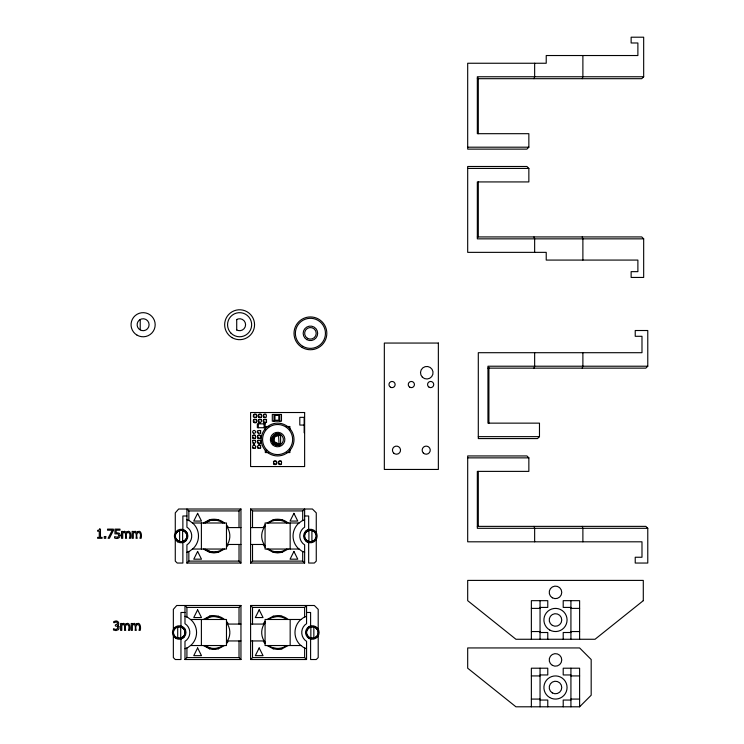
<?xml version="1.0" encoding="UTF-8"?>
<svg xmlns="http://www.w3.org/2000/svg" width="744" height="744" viewBox="0 0 744 744"><rect width="100%" height="100%" fill="white"/><g stroke="black" fill="none" stroke-linecap="round" stroke-linejoin="round"><path stroke-width="1.12" d="M173.352 629.126L173.352 609.355L176.728 605.495L240.954 605.495L240.954 659.519L184.986 659.519L184.986 641.328L186.707 640.007A10.611 10.611 0 0 0 186.707 625.006L184.986 623.686L184.986 605.495L186.921 607.42L239.019 607.42L240.954 605.495M175.277 532.648L175.277 512.867L178.653 509.008L240.954 509.008L240.954 563.041L186.921 563.041L186.921 544.841L188.632 543.529A10.611 10.611 0 0 0 188.632 528.519L186.921 527.198L186.921 509.008L188.846 510.933L239.019 510.933L240.954 509.008M274.899 442.252L273.522 443.629L274.285 441.462L272.602 442.429L273.904 440.532L272.025 441.034L273.773 439.537L272.025 438.039L273.904 438.542L272.602 436.644L274.285 437.621L273.522 435.445L274.899 436.821L274.722 434.524L275.689 436.207L276.117 433.947A5.785 5.785 0 0 1 283.204 441.034A5.785 5.785 0 0 1 273.522 443.629A5.785 5.785 0 0 1 276.117 433.947L276.619 435.826L277.614 433.752L277.614 435.696L279.112 433.947L278.582 435.826L279.112 445.135L277.614 443.377L277.614 445.331L276.619 443.247L276.117 445.135L275.689 442.866L274.722 444.549C268.138 441.08 274.211 430.562 280.507 434.524L278.582 435.826C274.982 434.71 272.118 439.723 274.899 442.252L274.722 444.549L276.117 445.135L280.507 444.549L274.852 442.224M203.41 549.044L209.566 552.336L209.687 551.862L213.937 552.429L218.178 551.862L218.308 552.336L224.456 549.044M218.308 519.712L209.687 520.177L209.566 519.712C214.681 518.531 220.447 519.461 224.456 522.995M203.41 645.532L209.566 648.815L209.687 648.35L213.937 648.908L218.178 648.35L218.308 648.815L224.456 645.532M218.308 616.199L218.178 616.664L209.566 616.199C214.681 615.009 220.447 615.948 224.456 619.482M281.985 552.336L277.614 552.904L273.243 552.336L273.364 551.862L281.985 552.336L288.133 549.044M281.985 519.712L281.855 520.177L273.243 519.712C278.358 518.531 284.124 519.461 288.133 522.995M281.985 648.815L277.614 649.391L273.243 648.815L273.364 648.35L281.985 648.815L288.133 645.532M281.985 616.199L273.364 616.664L273.243 616.199C278.358 615.009 284.124 615.948 288.133 619.482M533.969 78.687L534.648 76.762L534.648 63.249M582.208 78.687L582.887 76.762L582.887 55.53M533.969 368.141L534.648 366.215L534.648 352.703M582.208 368.141L582.887 366.215L582.887 352.703M176.114 533.132C178.142 529.356 184.112 529.356 186.14 533.132M176.114 538.916C178.142 542.683 184.112 542.683 186.14 538.916M226.474 545.603L227.72 543.985A15.922 15.922 0 0 0 227.72 528.063L226.474 526.445M226.474 547.175L228.557 544.469L240.954 544.469M174.189 629.61C176.216 625.844 182.187 625.844 184.214 629.61M265.069 524.873L262.995 527.58L250.598 527.58M265.069 526.445L263.822 528.063A15.922 15.922 0 0 0 263.822 543.985L265.069 545.603M305.403 533.132C307.43 529.356 313.401 529.356 315.428 533.132M226.474 642.091L227.72 640.463A15.922 15.922 0 0 0 227.72 624.551L226.474 622.923M226.474 643.662L228.557 640.947L240.954 640.947M305.403 538.916C307.43 542.683 313.401 542.683 315.428 538.916M265.069 621.352L262.995 624.067L250.598 624.067M265.069 622.923L263.822 624.551A15.922 15.922 0 0 0 263.822 640.463L265.069 642.091M307.337 629.61C309.365 625.844 315.335 625.844 317.363 629.61M643.672 76.762L477.332 76.762L477.332 133.688L528.854 133.688L528.854 147.191L526.929 149.126L467.688 149.126L467.688 63.249L546.226 63.249L546.226 55.53L637.887 55.53L637.887 42.985L631.135 42.985L631.135 37.2L643.672 37.2L643.672 76.762L641.746 78.687L477.332 78.687M177.035 540.116A5.785 5.785 0 0 0 186.725 537.521A5.785 5.785 0 0 0 179.63 530.435A5.785 5.785 0 0 0 177.035 540.116L176.867 540.284A6.026 6.026 0 0 1 176.867 531.755L177.035 531.932M185.219 531.932L185.395 531.755A6.026 6.026 0 0 1 185.395 540.284L185.219 540.116M186.921 563.041L188.846 561.106L188.846 551.462M174.189 635.404L174.933 636.771A6.026 6.026 0 0 1 174.933 628.243L175.11 628.41M183.294 628.41L183.461 628.243A6.026 6.026 0 0 1 183.461 636.771L183.294 636.604A5.785 5.785 0 0 1 173.761 634.483A5.785 5.785 0 0 1 179.704 626.736A5.785 5.785 0 0 1 184.214 635.404C182.438 638.612 177.649 639.245 175.11 636.604M250.598 563.041L252.523 561.106L302.696 561.106L304.631 563.041L250.598 563.041L250.598 509.008L312.406 509.008L316.265 512.867L316.265 532.648M250.598 509.008L252.523 510.933L302.696 510.933L304.631 509.008L304.631 527.198L302.91 528.519A10.611 10.611 0 0 0 302.91 543.529L304.631 544.841L304.631 563.041M184.986 659.519L186.921 657.594L186.921 647.95M306.323 540.116L306.156 540.284A6.026 6.026 0 0 1 306.156 531.755L306.323 531.932M314.507 531.932L314.684 531.755A6.026 6.026 0 0 1 314.684 540.284L314.507 540.116M250.598 659.519L252.523 657.594L304.631 657.594L306.556 659.519L250.598 659.519L250.598 605.495L314.34 605.495L318.2 609.355L318.2 629.126M250.598 605.495L252.523 607.42L304.631 607.42L306.556 605.495L306.556 623.686L304.845 625.006A10.611 10.611 0 0 0 304.845 640.007L306.556 641.328L306.556 659.519M316.442 628.41L316.609 628.243A6.026 6.026 0 0 1 316.609 636.771L316.442 636.604A5.785 5.785 0 0 1 306.909 634.483A5.785 5.785 0 0 1 312.852 626.736A5.785 5.785 0 0 1 317.363 635.404C315.549 638.938 310.583 638.771 308.081 636.771A6.026 6.026 0 0 1 308.081 628.243L308.258 628.41M647.773 366.215L487.952 366.215L487.952 423.141L539.474 423.141L539.474 436.644L537.54 438.579L478.299 438.579L478.299 352.703L641.988 352.703L641.988 336.297L635.227 336.297L635.227 330.513L647.773 330.513L647.773 366.215L645.848 368.141L487.952 368.141M579.613 706.8L591.182 695.221L591.182 659.519L579.613 647.94L467.688 647.94L467.688 668.205L515.927 706.8L579.613 706.8L579.613 668.205L563.208 668.205L563.208 674.957L570.927 674.957M236.518 319.613L238.052 318.944A5.98 5.98 0 0 1 245.585 324.719A5.98 5.98 0 0 1 238.052 330.503L236.518 329.834M203.41 522.995L209.566 519.712M204.981 522.995L209.817 520.642M185.907 540.795L182.875 542.543L182.875 563.041L177.212 563.041L175.277 561.106L175.277 539.4M222.884 549.044L221.898 549.807A15.922 15.922 0 0 1 205.976 549.807L204.981 549.044M267.087 522.995L273.243 519.712M268.658 522.995L269.654 522.232A15.922 15.922 0 0 1 285.575 522.232L286.57 522.995M305.644 531.244L308.667 529.495L308.667 515.992L304.631 515.992M286.57 549.044L285.575 549.807A15.922 15.922 0 0 1 269.654 549.807L268.658 549.044M203.41 619.482L209.566 616.199M204.981 619.482L209.817 617.129M183.973 637.283L180.95 639.031L180.95 659.519L175.277 659.519L173.352 657.594L173.352 635.888M222.884 645.532L221.898 646.294A15.922 15.922 0 0 1 205.976 646.294L204.981 645.532M267.087 619.482L273.243 616.199M268.658 619.482L269.654 618.72A15.922 15.922 0 0 1 285.575 618.72L286.57 619.482M307.57 627.731L310.601 625.983L310.601 612.479L306.556 612.479M286.57 645.532L285.575 646.294A15.922 15.922 0 0 1 269.654 646.294L268.658 645.532M254.392 414.622L254.746 414.482A1.451 1.451 0 0 1 256.522 416.249A1.451 1.451 0 0 1 254.095 416.9A1.451 1.451 0 0 1 254.746 414.482M186.921 552.262L189.813 551.062L193.412 548.3A17.363 17.363 0 0 0 193.412 523.739L189.813 520.986L186.921 519.786M304.631 519.786L301.738 520.986L298.139 523.739A17.363 17.363 0 0 0 298.139 548.3L301.738 551.062L304.631 552.262M184.986 648.749L187.879 647.55L191.478 644.788A17.363 17.363 0 0 0 191.478 620.226L187.879 617.464L184.986 616.264M306.556 616.264L303.664 617.464L300.065 620.226A17.363 17.363 0 0 0 300.065 644.788L303.664 647.55L306.556 648.749M218.308 552.336L213.937 552.904L209.566 552.336M218.308 648.815L213.937 649.391L209.566 648.815M467.688 147.191L528.854 147.191M467.688 168.423L528.854 168.423L528.854 181.927L477.332 181.927L477.332 238.852L643.672 238.852L643.672 277.447L631.135 277.447L631.135 271.653L637.887 271.653L637.887 260.075L546.226 260.075L546.226 252.356L467.688 252.356L467.688 166.489L526.929 166.489L528.854 168.423M477.332 236.927L641.746 236.927L643.672 238.852M304.147 425.066L299.804 425.066L299.804 417.347L304.147 417.347L304.147 432.785M269.328 426.517L265.31 426.517L265.31 429.911M285.891 426.517L289.918 426.517L289.918 429.911M478.299 436.644L539.474 436.644M271.82 439.537L273.773 439.537M268.668 452.566L265.31 452.566L265.31 450.297M286.561 452.566L289.918 452.566L289.918 449.162M467.688 457.867L528.854 457.867L528.854 471.38L477.332 471.38L477.332 528.305L647.773 528.305L647.773 563.041L635.227 563.041L635.227 557.247L641.988 557.247L641.988 541.809L467.688 541.809L467.688 455.942L526.929 455.942L528.854 457.867M186.921 515.992L182.875 515.992L182.875 529.495L186.921 532.564M192.436 522.995L226.474 522.995L226.474 549.044L192.436 549.044M299.107 522.995L265.069 522.995L265.069 549.044L299.107 549.044M477.332 526.371L645.848 526.371L647.773 528.305M240.954 527.58L228.557 527.58L226.474 524.873M250.598 544.469L262.995 544.469L265.069 547.175M188.846 561.106L239.019 561.106L240.954 563.041M540.051 607.42L547.77 607.42L547.77 600.668L531.365 600.668L531.365 639.263M570.927 607.42L563.208 607.42L563.208 600.668L579.613 600.668L579.613 639.263M531.365 608.387L540.051 608.387M570.927 608.387L579.613 608.387M184.986 612.479L180.95 612.479L180.95 625.983L184.986 629.052M190.511 619.482L226.474 619.482L226.474 645.532L190.511 645.532M301.041 619.482L265.069 619.482L265.069 645.532L301.041 645.532M240.954 624.067L228.557 624.067L226.474 621.352M531.365 631.544L540.051 631.544M570.927 631.544L579.613 631.544M540.051 632.512L547.77 632.512L547.77 639.263M570.927 632.512L563.208 632.512L563.208 639.263M250.598 640.947L262.995 640.947L265.069 643.662M186.921 657.594L239.019 657.594L240.954 659.519M540.051 674.957L547.77 674.957L547.77 668.205L531.365 668.205L531.365 706.8M531.365 675.924L540.051 675.924M570.927 675.924L579.613 675.924M531.365 699.081L540.051 699.081M570.927 699.081L579.613 699.081M540.051 700.048L547.77 700.048L547.77 706.8M570.927 700.048L563.208 700.048L563.208 706.8M117.812 625.565C119.933 624.002 118.426 619.064 113.739 621.584C113.041 624.43 115.897 620.924 117.161 622.375L117.505 624.021L115.357 624.904L115.357 625.927L117.496 626.467L117.682 628.401L115.915 629.508L113.488 628.708L113.488 630.01L115.99 630.577L118.25 629.731A2.855 2.855 0 0 0 119.012 628.261L118.882 626.653L117.812 625.565A1.981 1.981 0 0 1 118.882 626.653M273.243 552.336L267.087 549.044M205.976 549.807L209.817 551.397M273.243 648.815L267.087 645.532M205.976 646.294L209.817 647.885M305.644 540.795L308.667 542.543L308.667 563.041L314.34 563.041L316.265 561.106L316.265 539.4M222.884 522.995L221.898 522.232A15.922 15.922 0 0 0 205.976 522.232M307.57 637.283L310.601 639.031L310.601 659.519L316.265 659.519L318.2 657.594L318.2 635.888M222.884 619.482L221.898 618.72A15.922 15.922 0 0 0 205.976 618.72M307.337 635.404L308.258 636.604M582.208 236.927L582.887 238.852L582.887 260.075M533.969 236.927L534.648 238.852L534.648 252.356M582.208 526.371L582.887 528.305L582.887 541.809M533.969 526.371L534.648 528.305L534.648 541.809M570.927 600.668L570.927 639.263M570.927 668.205L570.927 706.8M540.051 600.668L540.051 639.263M540.051 668.205L540.051 706.8M488.91 367.369L488.91 423.141M478.299 77.925L478.299 133.688M478.299 181.927L478.299 236.927M478.299 471.38L478.299 526.371M313.847 626.913L313.847 638.101M311.913 530.435L311.913 541.613M310.853 626.913L310.853 638.101M308.918 530.435L308.918 541.613M304.631 607.42L304.631 617.064M304.631 647.95L304.631 657.594M302.696 510.933L302.696 520.586M302.696 551.462L302.696 561.106M290.16 522.995L290.16 549.044M290.16 619.482L290.16 645.532M285.333 645.532L285.333 646.499M280.609 434.319L280.609 444.763M279.781 414.454L279.781 421.206M273.997 414.454L273.997 421.206M269.895 645.532L269.895 646.499M264.101 423.857L264.101 427.716M258.317 423.857L258.317 427.716M252.523 510.933L252.523 527.58M252.523 544.469L252.523 561.106M252.523 607.42L252.523 624.067M252.523 640.947L252.523 657.594M239.019 510.933L239.019 527.58M239.019 544.469L239.019 561.106M239.019 607.42L239.019 624.067M239.019 640.947L239.019 657.594M236.713 319.502L236.713 329.945M201.392 522.995L201.392 549.044M201.392 619.482L201.392 645.532M188.846 510.933L188.846 520.586M186.921 607.42L186.921 617.064M182.624 530.435L182.624 541.613M180.699 626.913L180.699 638.101M179.63 530.435L179.63 541.613M177.704 626.913L177.704 638.101M140.225 319.502L140.225 329.945M260.828 432.85A1.925 1.925 0 0 1 260.521 433.241M257.489 432.85A1.925 1.925 0 0 1 257.489 430.916M260.521 430.516A1.925 1.925 0 0 1 260.828 430.916M260.828 442.736A1.925 1.925 0 0 1 260.521 443.136M260.121 443.443A1.925 1.925 0 0 1 257.796 443.136M257.294 442.271A1.925 1.925 0 0 1 257.489 440.801M257.796 440.402A1.925 1.925 0 0 1 258.196 440.095M260.121 440.095A1.925 1.925 0 0 1 260.828 440.801M254.597 443.638A1.925 1.925 0 0 1 253.127 443.443M252.728 440.402A1.925 1.925 0 0 1 253.127 440.095M255.062 440.095A1.925 1.925 0 0 1 255.462 440.402M260.828 437.788A1.925 1.925 0 0 1 260.121 438.495M258.196 438.495A1.925 1.925 0 0 1 257.796 438.188M257.489 437.788A1.925 1.925 0 0 1 257.294 436.328M257.796 435.463A1.925 1.925 0 0 1 260.121 435.156M260.521 435.463A1.925 1.925 0 0 1 260.828 435.863M255.462 438.188A1.925 1.925 0 0 1 255.062 438.495M253.127 438.495A1.925 1.925 0 0 1 252.728 438.188M252.728 435.463A1.925 1.925 0 0 1 255.462 435.463M260.828 447.683A1.925 1.925 0 0 1 260.121 448.39M258.196 448.39A1.925 1.925 0 0 1 257.796 448.083M257.489 447.683A1.925 1.925 0 0 1 257.294 446.214M258.661 444.847A1.925 1.925 0 0 1 260.121 445.042M260.521 445.349A1.925 1.925 0 0 1 260.828 445.749M255.462 448.083A1.925 1.925 0 0 1 255.062 448.39M253.127 448.39A1.925 1.925 0 0 1 252.728 448.083M253.127 445.042A1.925 1.925 0 0 1 254.597 444.847M281.511 464.061A1.925 1.925 0 0 1 278.479 463.661M278.479 461.726A1.925 1.925 0 0 1 279.651 460.834M280.646 460.834A1.925 1.925 0 0 1 281.511 461.327M276.749 461.726A1.925 1.925 0 0 1 274.118 464.368M273.718 464.061A1.925 1.925 0 0 1 273.411 463.661M273.411 461.726A1.925 1.925 0 0 1 274.583 460.834M275.578 460.834A1.925 1.925 0 0 1 276.442 461.327M256.792 414.91A1.925 1.925 0 0 1 256.792 416.845M256.485 417.245A1.925 1.925 0 0 1 255.62 417.737M254.625 417.737A1.925 1.925 0 0 1 254.16 417.551M253.453 416.845A1.925 1.925 0 0 1 253.258 416.38M253.258 415.375A1.925 1.925 0 0 1 253.453 414.91M254.16 414.203A1.925 1.925 0 0 1 254.625 414.008M255.62 414.008A1.925 1.925 0 0 1 256.485 414.51M266.678 421.904A1.925 1.925 0 0 1 266.371 422.304M265.971 422.611A1.925 1.925 0 0 1 263.339 419.979M263.646 419.579A1.925 1.925 0 0 1 264.046 419.272M265.971 419.272A1.925 1.925 0 0 1 266.678 419.979M260.567 422.806A1.925 1.925 0 0 1 259.098 422.611M258.698 422.304A1.925 1.925 0 0 1 258.391 421.904M258.391 419.979A1.925 1.925 0 0 1 259.098 419.272M261.032 419.272A1.925 1.925 0 0 1 261.432 419.579M265.971 417.551A1.925 1.925 0 0 1 265.506 417.737M264.511 417.737A1.925 1.925 0 0 1 263.646 417.245M263.339 416.845A1.925 1.925 0 0 1 263.339 414.91M263.646 414.51A1.925 1.925 0 0 1 264.511 414.008M265.506 414.008A1.925 1.925 0 0 1 265.971 414.203M261.432 417.245A1.925 1.925 0 0 1 260.567 417.737M259.563 417.737A1.925 1.925 0 0 1 258.391 416.845M258.391 414.91A1.925 1.925 0 0 1 259.563 414.008M260.567 414.008A1.925 1.925 0 0 1 261.432 414.51M256.792 419.979A1.925 1.925 0 0 1 254.16 422.611M253.76 422.304A1.925 1.925 0 0 1 253.258 421.439M253.258 420.444A1.925 1.925 0 0 1 254.16 419.272M256.085 419.272A1.925 1.925 0 0 1 256.485 419.579M120.044 535.382C120.221 538.247 116.706 539.233 114.585 537.968L114.585 536.666L117.729 537.289L118.798 535.373L117.989 533.857L114.957 533.848L114.957 529.124L119.989 529.124L119.989 530.202L116.148 530.202L116.148 532.648L119.105 533.169A2.279 2.279 0 0 1 119.989 534.629L120.044 535.382M99.51 529.096L99.008 530.109L97.613 530.379L97.613 531.216L99.278 531.216L99.278 537.363L97.613 537.363L97.613 538.303L102.086 538.303L102.086 537.363L100.459 537.363L100.459 529.096L99.51 529.096M197.625 513.351L193.766 521.07L201.485 521.07L197.625 513.351M197.625 551.462L193.766 559.181L201.485 559.181L197.625 551.462M197.625 609.829L193.766 617.548L201.485 617.548L197.625 609.829M197.625 647.94L193.766 655.659L201.485 655.659L197.625 647.94M293.917 513.351L290.058 521.07L297.777 521.07L293.917 513.351M259.182 609.829L255.322 617.548L263.041 617.548L259.182 609.829M293.917 551.462L290.058 559.181L297.777 559.181L293.917 551.462M259.182 647.94L255.322 655.659L263.041 655.659L259.182 647.94M113.367 530.5L109.396 538.303L108.085 538.303L112.288 530.202L107.545 530.202L107.545 529.124L113.367 529.124L113.367 530.5M126.908 531.904L126.387 532.416L124.592 531.225L122.704 532.183L122.704 531.421L121.542 531.421L121.542 538.303L122.704 538.303L122.704 533.16C126.015 530.1 125.959 536.526 125.448 538.303L126.61 538.303C124.062 530.732 132.069 530.444 129.354 538.303L130.516 538.303C131.446 536.136 130.767 529.068 126.908 531.904M137.5 531.904L136.989 532.416L135.185 531.225L133.297 532.183L133.297 531.421L132.144 531.421L132.144 538.303L133.297 538.303L133.297 533.16C136.617 530.1 136.561 536.526 136.05 538.303L137.203 538.303C134.664 530.732 142.671 530.444 139.956 538.303L141.109 538.303C142.039 536.136 141.369 529.068 137.5 531.904M125.978 623.984L125.457 624.504L123.662 623.314L121.774 624.272L121.774 623.5L120.612 623.5L120.612 630.382L121.774 630.382L121.774 625.248C125.085 622.189 125.029 628.615 124.518 630.382L125.68 630.382C123.132 622.821 131.139 622.533 128.424 630.382L129.586 630.382C130.516 628.224 129.837 621.147 125.978 623.984M136.571 623.984L136.05 624.504L134.255 623.314L132.367 624.272L132.367 623.5L131.214 623.5L131.214 630.382L132.367 630.382L132.367 625.248C135.687 622.189 135.631 628.615 135.12 630.382L136.273 630.382C133.734 622.821 141.741 622.533 139.026 630.382L140.179 630.382C141.109 628.224 140.43 621.147 136.571 623.984M643.29 600.668L595.042 639.263L515.927 639.263L467.688 600.668L467.688 580.404L643.29 580.404L643.29 600.668M140.123 319.539L138.886 320.497A5.98 5.98 0 0 0 138.886 328.95L141.574 330.503A5.98 5.98 0 0 0 149.098 324.719A5.98 5.98 0 0 0 141.574 318.944L140.123 319.539M438.356 343.058L384.332 343.058L384.332 469.445L438.356 469.445L438.356 343.058M304.631 412.52L250.598 412.52L250.598 466.553L304.631 466.553L304.631 412.52M281.474 414.454L272.304 414.454L272.304 421.206L281.474 421.206L281.474 414.454M278.823 415.422L274.964 415.422L274.964 420.239L278.823 420.239L278.823 415.422M265.069 423.857L257.35 423.857L257.35 427.716L265.069 427.716L265.069 423.857M105.75 536.545L104.281 536.545L104.281 538.303L105.75 538.303L105.75 536.545M393.623 453.022A4.055 4.055 0 0 0 400.402 451.199A4.055 4.055 0 0 0 395.436 446.242A4.055 4.055 0 0 0 393.623 453.022M409.805 387.215A3.088 3.088 0 0 0 414.436 384.546A3.088 3.088 0 0 0 409.805 381.867A3.088 3.088 0 0 0 409.805 387.215M422.35 377.162A6.268 6.268 0 0 0 432.841 374.344A6.268 6.268 0 0 0 425.159 366.662A6.268 6.268 0 0 0 422.35 377.162M390.507 387.215A3.088 3.088 0 0 0 395.138 384.546A3.088 3.088 0 0 0 390.507 381.867A3.088 3.088 0 0 0 390.507 387.215M423.336 453.022A4.055 4.055 0 0 0 430.116 451.199A4.055 4.055 0 0 0 425.159 446.242A4.055 4.055 0 0 0 423.336 453.022M429.102 387.215A3.088 3.088 0 0 0 433.733 384.546A3.088 3.088 0 0 0 429.102 381.867A3.088 3.088 0 0 0 429.102 387.215M308.974 638.352A6.752 6.752 0 0 0 319.102 632.512A6.752 6.752 0 0 0 308.974 626.662A6.752 6.752 0 0 0 308.974 638.352M175.826 638.352A6.752 6.752 0 0 0 185.953 632.512A6.752 6.752 0 0 0 175.826 626.662A6.752 6.752 0 0 0 175.826 638.352M177.751 541.874A6.752 6.752 0 0 0 187.879 536.024A6.752 6.752 0 0 0 177.751 530.174A6.752 6.752 0 0 0 177.751 541.874M549.695 697.528A11.579 11.579 0 0 0 567.067 687.503A11.579 11.579 0 0 0 549.695 677.477A11.579 11.579 0 0 0 549.695 697.528M552.355 692.934A6.268 6.268 0 0 0 561.757 687.503A6.268 6.268 0 0 0 552.355 682.071A6.268 6.268 0 0 0 552.355 692.934M552.355 665.341A6.268 6.268 0 0 0 561.757 659.909A6.268 6.268 0 0 0 552.355 654.478A6.268 6.268 0 0 0 552.355 665.341M552.355 625.397A6.268 6.268 0 0 0 561.757 619.966A6.268 6.268 0 0 0 552.355 614.535A6.268 6.268 0 0 0 552.355 625.397M549.695 629.991A11.579 11.579 0 0 0 567.067 619.966A11.579 11.579 0 0 0 549.695 609.941A11.579 11.579 0 0 0 549.695 629.991M552.355 597.804A6.268 6.268 0 0 0 561.757 592.373A6.268 6.268 0 0 0 552.355 586.942A6.268 6.268 0 0 0 552.355 597.804M307.039 541.874A6.752 6.752 0 0 0 317.167 536.024A6.752 6.752 0 0 0 307.039 530.174A6.752 6.752 0 0 0 307.039 541.874M307.523 541.037A5.785 5.785 0 0 0 316.209 536.024A5.785 5.785 0 0 0 307.523 531.011A5.785 5.785 0 0 0 307.523 541.037M258.438 447.972A1.451 1.451 0 0 0 260.605 446.716A1.451 1.451 0 0 0 258.438 445.461A1.451 1.451 0 0 0 258.438 447.972M258.438 443.024A1.451 1.451 0 0 0 260.605 441.769A1.451 1.451 0 0 0 258.438 440.513A1.451 1.451 0 0 0 258.438 443.024M253.369 443.024A1.451 1.451 0 0 0 255.545 441.769A1.451 1.451 0 0 0 253.369 440.513A1.451 1.451 0 0 0 253.369 443.024M253.369 447.972A1.451 1.451 0 0 0 255.545 446.716A1.451 1.451 0 0 0 253.369 445.461A1.451 1.451 0 0 0 253.369 447.972M253.369 433.138A1.451 1.451 0 0 0 255.545 431.883A1.451 1.451 0 0 0 253.369 430.627A1.451 1.451 0 0 0 253.369 433.138M258.438 438.077A1.451 1.451 0 0 0 260.605 436.821A1.451 1.451 0 0 0 258.438 435.575A1.451 1.451 0 0 0 258.438 438.077M258.438 433.138A1.451 1.451 0 0 0 260.605 431.883A1.451 1.451 0 0 0 258.438 430.627A1.451 1.451 0 0 0 258.438 433.138M253.072 437.853A1.451 1.451 0 0 0 255.49 437.202A1.451 1.451 0 0 0 253.723 435.426A1.451 1.451 0 0 0 253.072 437.853M279.121 463.717A1.451 1.451 0 0 0 281.548 463.066A1.451 1.451 0 0 0 279.772 461.299A1.451 1.451 0 0 0 279.121 463.717M274.359 463.949A1.451 1.451 0 0 0 276.526 462.694A1.451 1.451 0 0 0 274.359 461.438A1.451 1.451 0 0 0 274.359 463.949M264.287 422.192A1.442 1.442 0 0 0 266.454 420.946A1.442 1.442 0 0 0 264.287 419.69A1.442 1.442 0 0 0 264.287 422.192M264.287 417.133A1.451 1.451 0 0 0 266.454 415.877A1.451 1.451 0 0 0 264.287 414.622A1.451 1.451 0 0 0 264.287 417.133M259.34 422.192A1.451 1.451 0 0 0 261.516 420.946A1.451 1.451 0 0 0 259.34 419.69A1.451 1.451 0 0 0 259.34 422.192M259.34 417.133A1.451 1.451 0 0 0 261.516 415.877A1.451 1.451 0 0 0 259.34 414.622A1.451 1.451 0 0 0 259.34 417.133M254.392 422.192A1.451 1.451 0 0 0 256.568 420.946A1.451 1.451 0 0 0 254.392 419.69A1.451 1.451 0 0 0 254.392 422.192M266.017 451.134A16.405 16.405 0 0 0 293.452 443.787A16.405 16.405 0 0 0 273.364 423.699A16.405 16.405 0 0 0 266.017 451.134M266.975 450.176A15.038 15.038 0 0 0 292.141 443.433A15.038 15.038 0 0 0 273.718 425.01A15.038 15.038 0 0 0 266.975 450.176M272.481 444.67A7.254 7.254 0 0 0 284.617 441.415A7.254 7.254 0 0 0 275.736 432.534A7.254 7.254 0 0 0 272.481 444.67M302.213 347.541A16.405 16.405 0 0 0 326.821 333.331A16.405 16.405 0 0 0 302.213 319.13A16.405 16.405 0 0 0 302.213 347.541M307.523 338.343A5.785 5.785 0 0 0 316.209 333.331A5.785 5.785 0 0 0 307.523 328.318A5.785 5.785 0 0 0 307.523 338.343M302.901 346.36A15.038 15.038 0 0 0 325.454 333.331A15.038 15.038 0 0 0 302.901 320.311A15.038 15.038 0 0 0 302.901 346.36M306.788 339.617A7.254 7.254 0 0 0 317.669 333.331A7.254 7.254 0 0 0 306.788 327.053A7.254 7.254 0 0 0 306.788 339.617M231.077 333.247A12.062 12.062 0 0 0 251.249 327.844A12.062 12.062 0 0 0 236.48 313.075A12.062 12.062 0 0 0 231.077 333.247M232.128 337.674A14.954 14.954 0 0 0 254.56 324.719A14.954 14.954 0 0 0 232.128 311.773A14.954 14.954 0 0 0 232.128 337.674M137.091 335.172A12.062 12.062 0 0 0 155.18 324.719A12.062 12.062 0 0 0 137.091 314.275A12.062 12.062 0 0 0 137.091 335.172"/></g></svg>
